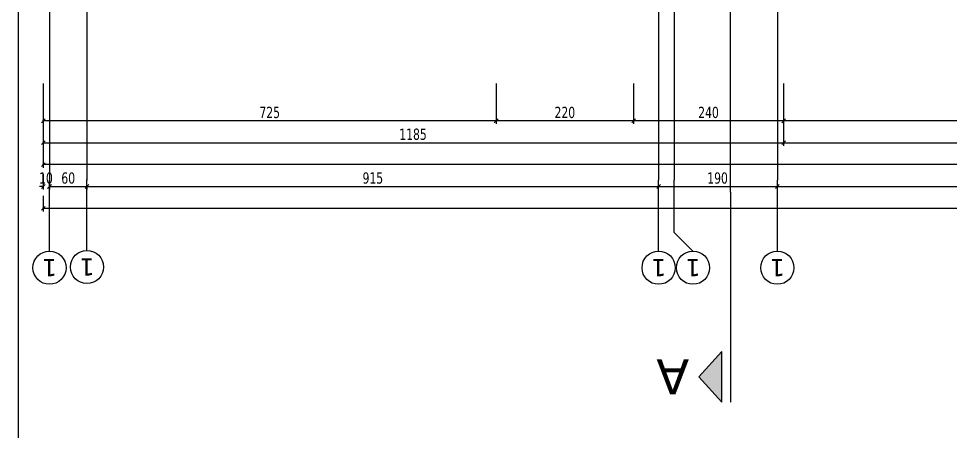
# Model space of a CAD drawing. Header units: millimetres. Extents: x 43168.9 to 43194.6, y -25545.1 to -25543.4.
# Drawn here: x 43172.704 to 43173.0023, y -25544.6903 to -25544.5582 of the extents above; entities that cross this region are included whole.
import ezdxf
from ezdxf.enums import TextEntityAlignment as Align

# ---------------------------------------------------------------- set-up
doc = ezdxf.new("R2010")
doc.units = ezdxf.units.MM
doc.header["$LTSCALE"] = 200
doc.linetypes.add('DASHDOT', pattern=[1, 0.5, -0.25, 0, -0.25])
doc.linetypes.add('DASHDOT2', pattern=[0.5, 0.25, -0.125, 0, -0.125])
for name, color, linetype in [('aks_sgh', 5, 'DASHDOT2'), ('kesitcizgisi_sgh', 22, 'Continuous'), ('olcuaks_sgh', 41, 'Continuous'), ('olcudis_sgh', 185, 'Continuous'), ('yapi-yaklasma_sgh', 41, 'DASHDOT')]:
    doc.layers.add(name, color=color, linetype=linetype)
doc.styles.add('dim', font='VERDANA.TTF', dxfattribs={"width": 0.7})
doc.styles.add('text1', font='VERDANA.TTF')

msp = doc.modelspace()

# ---------------------------------------------------------------- hatches: boundary and pattern name
msp.add_hatch(color=256).paths.add_polyline_path([(43172.92908, -25544.68099), (43172.92908, -25544.66475), (43172.9218, -25544.67287)])

# ---------------------------------------------------------------- linework, layer by layer
at = {"color": 0, "linetype": 'ByBlock', "lineweight": -2}
for p, q in [((43172.71248, -25544.59032), (43172.71128, -25544.59152)), ((43172.85748, -25544.59032), (43172.85628, -25544.59152)), ((43172.85628, -25544.59152), (43172.85748, -25544.59032)), ((43172.90148, -25544.59032), (43172.90028, -25544.59152)), ((43172.90028, -25544.59152), (43172.90148, -25544.59032)), ((43172.94948, -25544.59032), (43172.94828, -25544.59152)), ((43172.94828, -25544.59152), (43172.94948, -25544.59032)), ((43172.71248, -25544.59732), (43172.71128, -25544.59852)), ((43172.94828, -25544.59852), (43172.94948, -25544.59732)), ((43172.94948, -25544.59732), (43172.94828, -25544.59852)), ((43172.71248, -25544.60432), (43172.71128, -25544.60552)), ((43172.71128, -25544.61252), (43172.71248, -25544.61132)), ((43172.71448, -25544.61132), (43172.71328, -25544.61252)), ((43172.71448, -25544.61132), (43172.71328, -25544.61252)), ((43172.72528, -25544.61252), (43172.72648, -25544.61132)), ((43172.72648, -25544.61132), (43172.72528, -25544.61252)), ((43172.90828, -25544.61252), (43172.90948, -25544.61132)), ((43172.90948, -25544.61132), (43172.90828, -25544.61252)), ((43172.94628, -25544.61252), (43172.94748, -25544.61132)), ((43172.94748, -25544.61132), (43172.94628, -25544.61252)), ((43172.71248, -25544.61832), (43172.71128, -25544.61952))]:
    msp.add_line(p, q, dxfattribs=at)
for p, q in [((43172.71388, -25544.6326), (43172.71388, -25544.60992)), ((43172.72588, -25544.63238), (43172.72588, -25544.6097)), ((43172.90888, -25544.6326), (43172.90888, -25544.60992)), ((43172.94688, -25544.6326), (43172.94688, -25544.60992)), ((43172.91988, -25544.6326), (43172.91988, -25544.6326)), ((43172.92908, -25544.66475), (43172.9218, -25544.67287)), ((43172.92908, -25544.68099), (43172.92908, -25544.66475)), ((43172.9218, -25544.67287), (43172.92908, -25544.68099))]:
    msp.add_line(p, q)
at = {"linetype": 'DASHDOT'}
msp.add_line((43172.93188, -25544.61379), (43172.93188, -25544.68099), dxfattribs=at)
at = {"linetype": 'Continuous'}
for centre in [(43172.71388, -25544.63792), (43172.72588, -25544.6377), (43172.90888, -25544.63792), (43172.91988, -25544.63792), (43172.94688, -25544.63792)]:
    msp.add_circle(centre, 0.00532, dxfattribs=at)
at = {"layer": 'aks_sgh'}
for p, q in [((43172.71388, -25543.74092), (43172.71388, -25544.60992)), ((43172.72588, -25543.74092), (43172.72588, -25544.60992)), ((43172.90888, -25543.74092), (43172.90888, -25544.60992)), ((43172.91388, -25543.74092), (43172.91388, -25544.60992)), ((43172.94688, -25543.74092), (43172.94688, -25544.60992)), ((43172.91388, -25544.6266), (43172.91388, -25544.60992)), ((43172.91988, -25544.6326), (43172.91388, -25544.6266))]:
    msp.add_line(p, q, dxfattribs=at)
at = {"layer": 'kesitcizgisi_sgh', "linetype": 'DASHDOT'}
msp.add_line((43172.93188, -25544.61379), (43172.93188, -25543.80816), dxfattribs=at)
at = {"layer": 'olcuaks_sgh'}
for p, q in [((43172.71188, -25544.60792), (43172.71188, -25544.61292)), ((43172.71388, -25544.60792), (43172.71388, -25544.61292)), ((43172.71388, -25544.60792), (43172.71388, -25544.61292)), ((43172.71188, -25544.61192), (43172.71068, -25544.61192)), ((43172.71363, -25544.61192), (43172.72613, -25544.61192)), ((43172.71388, -25544.61192), (43172.71508, -25544.61192)), ((43172.72563, -25544.61192), (43172.90913, -25544.61192)), ((43172.72588, -25544.61192), (43172.72588, -25544.61092)), ((43172.72588, -25544.6117), (43172.72588, -25544.61292)), ((43172.90863, -25544.61192), (43172.94713, -25544.61192)), ((43172.90888, -25544.61192), (43172.90888, -25544.61092)), ((43172.90888, -25544.61192), (43172.90888, -25544.61092)), ((43172.94663, -25544.61192), (43173.14513, -25544.61192)), ((43172.94688, -25544.61192), (43172.94688, -25544.61092)), ((43172.94688, -25544.61192), (43172.94688, -25544.61092)), ((43172.71188, -25544.61492), (43172.71188, -25544.61992)), ((43173.38013, -25544.61892), (43172.71163, -25544.61892))]:
    msp.add_line(p, q, dxfattribs=at)
at = {"layer": 'olcudis_sgh'}
for p, q in [((43172.71188, -25544.57892), (43172.71188, -25544.59192)), ((43172.85688, -25544.57892), (43172.85688, -25544.59192)), ((43172.85688, -25544.57892), (43172.85688, -25544.59192)), ((43172.90088, -25544.57892), (43172.90088, -25544.59192)), ((43172.90088, -25544.57892), (43172.90088, -25544.59192)), ((43172.94888, -25544.57892), (43172.94888, -25544.59192)), ((43172.94888, -25544.57892), (43172.94888, -25544.59192)), ((43172.71188, -25544.58592), (43172.71188, -25544.59892)), ((43172.94888, -25544.58592), (43172.94888, -25544.59892)), ((43172.94888, -25544.58592), (43172.94888, -25544.59892)), ((43172.85713, -25544.59092), (43172.71163, -25544.59092)), ((43172.90113, -25544.59092), (43172.85663, -25544.59092)), ((43172.94913, -25544.59092), (43172.90063, -25544.59092)), ((43173.14313, -25544.59092), (43172.94863, -25544.59092)), ((43172.71188, -25544.59292), (43172.71188, -25544.60592)), ((43172.71163, -25544.59792), (43172.94913, -25544.59792)), ((43172.94863, -25544.59792), (43173.14313, -25544.59792)), ((43173.38013, -25544.60492), (43172.71163, -25544.60492))]:
    msp.add_line(p, q, dxfattribs=at)
at = {"layer": 'yapi-yaklasma_sgh'}
msp.add_line((43172.704, -25544.72615), (43172.704, -25543.79832), dxfattribs=at)
msp.add_line((43172.704, -25544.72615), (43172.704, -25543.79832), dxfattribs=at)

# ---------------------------------------------------------------- texts
at = {"linetype": 'Continuous', "style": 'text1'}
for tag, text, height, p in [('1', '', 0.0056, (43172.71388, -25544.63792)), ('1', '', 0.0056, (43172.72588, -25544.6377)), ('1', '', 0.0056, (43172.90888, -25544.63792)), ('1', '', 0.0056, (43172.91988, -25544.63792)), ('1', '', 0.0056, (43172.94688, -25544.63792)), ('A', 'A', 0.0112, (43172.9134, -25544.67287))]:
    msp.add_attdef(tag, text=text, height=height, rotation=180, dxfattribs=at).set_placement(p, align=Align.MIDDLE)
at = {"layer": 'olcuaks_sgh', "color": 2, "style": 'dim', "width": 0.7}
for s, p in [('10', (43172.71055, -25544.61101)), ('60', (43172.71767, -25544.61101)), ('915', (43172.8141, -25544.61101)), ('190', (43172.92445, -25544.61101))]:
    msp.add_text(s, height=0.0036, dxfattribs=at).set_placement(p)
at = {"layer": 'olcudis_sgh', "color": 2, "style": 'dim', "width": 0.7}
for s, p in [('725', (43172.78107, -25544.59001)), ('220', (43172.87555, -25544.59001)), ('240', (43172.92155, -25544.59001)), ('1185', (43172.82586, -25544.597))]:
    msp.add_text(s, height=0.0036, dxfattribs=at).set_placement(p)

doc.saveas('drawing.dxf')
